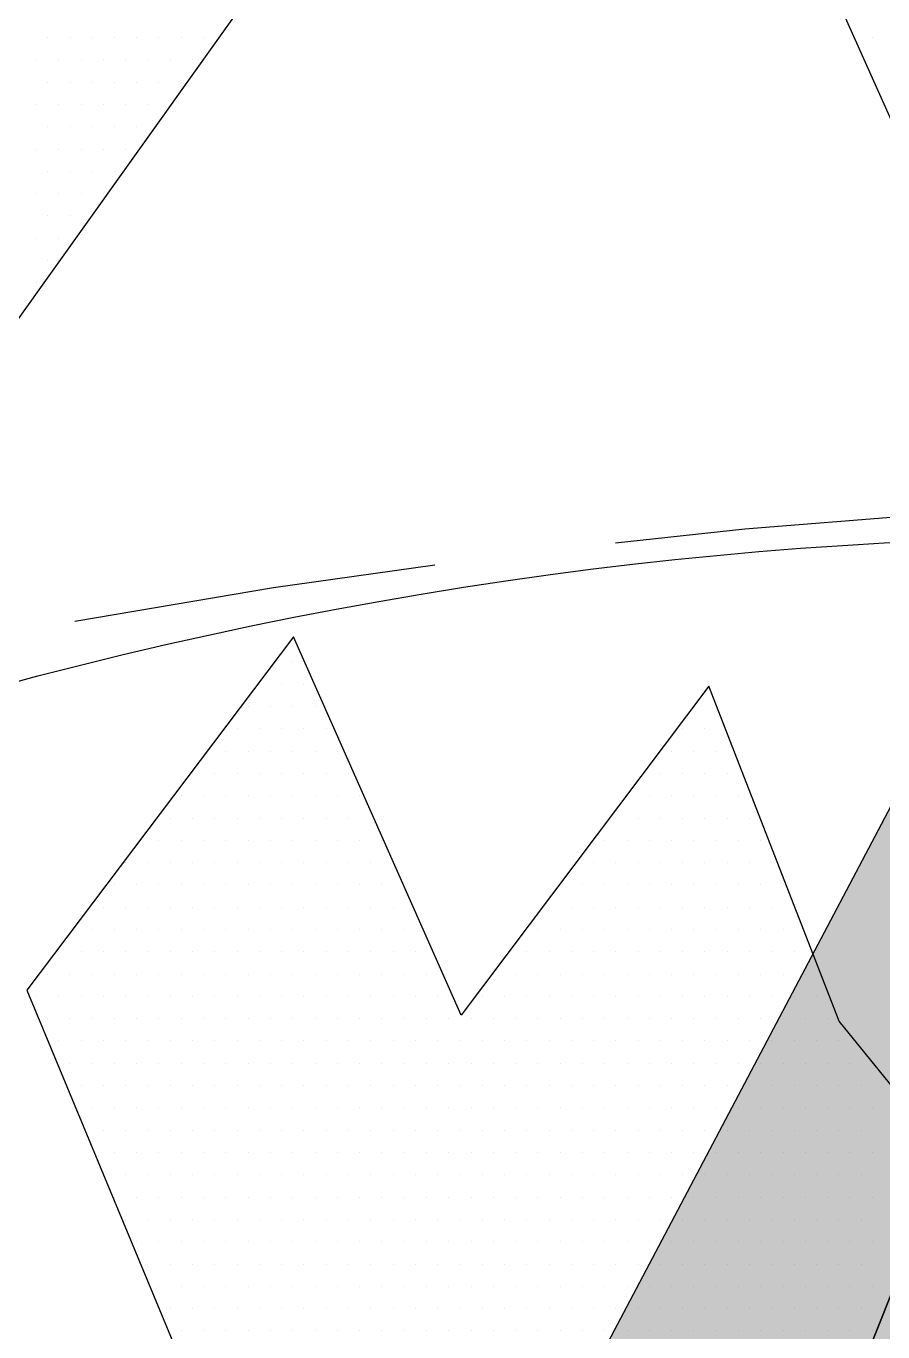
# Paper-space layout 'TOP_A1_00200_01-01-2017_MODELE' of a CAD drawing. Header units: millimetres. Extents: x -52 to 293, y -3 to 294.
# Drawn here: x -17.26 to -13.73, y 65.84 to 71.21 of the extents above; entities that cross this region are included whole.
import ezdxf

# ---------------------------------------------------------------- set-up
doc = ezdxf.new("R2010")
doc.units = ezdxf.units.MM
doc.header["$LTSCALE"] = 2
doc.linetypes.add('CACHEX2', pattern=[0.75, 0.5, -0.25])
for name, color, linetype in [('CALQUE_7', 4, 'Continuous'), ('CARTOUCHE', 7, 'Continuous'), ('rosace', 7, 'Continuous')]:
    doc.layers.add(name, color=color, linetype=linetype)

# ---------------------------------------------------------------- blocks, each defined once
blk = doc.blocks.new('A$C715108E3')
at = {"layer": 'CALQUE_7', "color": 131}
for p, q in [((-8.4147, 1.1627), (-8.4147, 1.1627)), ((-8.3226, 1.1627), (-8.3226, 1.1627)), ((-8.2316, 1.1627), (-8.2316, 1.1627)), ((-8.1394, 1.1627), (-8.1394, 1.1627)), ((-8.0475, 1.1627), (-8.0475, 1.1627)), ((-7.9564, 1.1627), (-7.9564, 1.1627)), ((-7.8644, 1.1627), (-7.8644, 1.1627)), ((-7.7724, 1.1627), (-7.7724, 1.1627)), ((-5.0946, 1.1625), (-5.0946, 1.1625)), ((-5.0208, 1.1625), (-5.0208, 1.1625)), ((-8.461, 1.0713), (-8.461, 1.0713)), ((-8.3689, 1.0713), (-8.3689, 1.0713)), ((-8.2769, 1.0713), (-8.2769, 1.0713)), ((-8.1851, 1.0713), (-8.1851, 1.0713)), ((-8.0936, 1.0713), (-8.0936, 1.0713)), ((-8.0018, 1.0713), (-8.0018, 1.0713)), ((-7.91, 1.0713), (-7.91, 1.0713)), ((-7.8189, 1.0713), (-7.8189, 1.0713)), ((-5.054, 1.0714), (-5.054, 1.0714)), ((-8.4147, 0.9798), (-8.4147, 0.9798)), ((-8.3226, 0.9798), (-8.3226, 0.9798)), ((-8.2316, 0.9798), (-8.2316, 0.9798)), ((-8.1394, 0.9798), (-8.1394, 0.9798)), ((-8.0475, 0.9798), (-8.0475, 0.9798)), ((-7.9564, 0.9798), (-7.9564, 0.9798)), ((-7.8644, 0.9798), (-7.8644, 0.9798)), ((-5.0127, 0.9798), (-5.0127, 0.9798)), ((-8.461, 0.8872), (-8.461, 0.8872)), ((-8.3689, 0.8872), (-8.3689, 0.8872)), ((-8.2769, 0.8872), (-8.2769, 0.8872)), ((-8.1851, 0.8872), (-8.1851, 0.8872)), ((-8.0936, 0.8872), (-8.0936, 0.8872)), ((-8.0018, 0.8872), (-8.0018, 0.8872)), ((-7.91, 0.8872), (-7.91, 0.8872)), ((-8.4147, 0.7961), (-8.4147, 0.7961)), ((-8.3226, 0.7961), (-8.3226, 0.7961)), ((-8.2316, 0.7961), (-8.2316, 0.7961)), ((-8.1394, 0.7961), (-8.1394, 0.7961)), ((-8.0475, 0.7961), (-8.0475, 0.7961)), ((-8.461, 0.7047), (-8.461, 0.7047)), ((-8.3689, 0.7047), (-8.3689, 0.7047)), ((-8.2769, 0.7047), (-8.2769, 0.7047)), ((-8.1851, 0.7047), (-8.1851, 0.7047)), ((-8.0936, 0.7047), (-8.0936, 0.7047)), ((-8.4147, 0.6123), (-8.4147, 0.6123)), ((-8.3226, 0.6123), (-8.3226, 0.6123)), ((-8.2316, 0.6123), (-8.2316, 0.6123)), ((-8.1394, 0.6123), (-8.1394, 0.6123)), ((-8.461, 0.521), (-8.461, 0.521)), ((-8.3689, 0.521), (-8.3689, 0.521)), ((-8.2769, 0.521), (-8.2769, 0.521)), ((-8.1851, 0.521), (-8.1851, 0.521)), ((-8.4147, 0.4296), (-8.4147, 0.4296)), ((-8.3226, 0.4296), (-8.3226, 0.4296)), ((-8.461, 0.3372), (-8.461, 0.3372)), ((-8.3689, 0.3372), (-8.3689, 0.3372)), ((-8.4147, 0.2459), (-8.4147, 0.2459)), ((-8.461, 0.1544), (-8.461, 0.1544)), ((-7.412, -1.3138), (-7.412, -1.3138)), ((-7.4812, -1.4052), (-7.4812, -1.4052)), ((-7.4058, -1.4052), (-7.4058, -1.4052)), ((-7.5505, -1.4974), (-7.5505, -1.4974)), ((-7.5434, -1.4974), (-7.5434, -1.4974)), ((-7.4515, -1.4974), (-7.4515, -1.4974)), ((-7.3597, -1.4974), (-7.3597, -1.4974)), ((-7.6197, -1.5889), (-7.6197, -1.5889)), ((-7.5891, -1.5889), (-7.5891, -1.5889)), ((-7.4973, -1.5889), (-7.4973, -1.5889)), ((-7.4058, -1.5889), (-7.4058, -1.5889)), ((-7.314, -1.5889), (-7.314, -1.5889)), ((-5.7555, -1.5889), (-5.7555, -1.5889)), ((-5.7543, -1.5889), (-5.7543, -1.5889)), ((-5.6625, -1.5889), (-5.6625, -1.5889)), ((-7.6888, -1.6803), (-7.6888, -1.6803)), ((-7.635, -1.6803), (-7.635, -1.6803)), ((-7.5434, -1.6803), (-7.5434, -1.6803)), ((-7.4515, -1.6803), (-7.4515, -1.6803)), ((-7.3597, -1.6803), (-7.3597, -1.6803)), ((-7.2683, -1.6803), (-7.2683, -1.6803)), ((-5.8244, -1.6803), (-5.8244, -1.6803)), ((-5.8001, -1.6803), (-5.8001, -1.6803)), ((-5.7088, -1.6803), (-5.7088, -1.6803)), ((-7.7582, -1.7729), (-7.7582, -1.7729)), ((-7.6809, -1.7729), (-7.6809, -1.7729)), ((-7.5891, -1.7729), (-7.5891, -1.7729)), ((-7.4973, -1.7729), (-7.4973, -1.7729)), ((-7.4058, -1.7729), (-7.4058, -1.7729)), ((-7.314, -1.7729), (-7.314, -1.7729)), ((-7.2222, -1.7729), (-7.2222, -1.7729)), ((-5.8941, -1.7729), (-5.8941, -1.7729)), ((-5.8464, -1.7729), (-5.8464, -1.7729)), ((-5.7543, -1.7729), (-5.7543, -1.7729)), ((-5.6625, -1.7729), (-5.6625, -1.7729)), ((-7.8273, -1.864), (-7.8273, -1.864)), ((-7.8185, -1.864), (-7.8185, -1.864)), ((-7.7267, -1.864), (-7.7267, -1.864)), ((-7.635, -1.864), (-7.635, -1.864)), ((-7.5434, -1.864), (-7.5434, -1.864)), ((-7.4515, -1.864), (-7.4515, -1.864)), ((-7.3597, -1.864), (-7.3597, -1.864)), ((-7.2683, -1.864), (-7.2683, -1.864)), ((-7.1764, -1.864), (-7.1764, -1.864)), ((-5.9631, -1.864), (-5.9631, -1.864)), ((-5.8921, -1.864), (-5.8921, -1.864)), ((-5.8001, -1.864), (-5.8001, -1.864)), ((-5.7088, -1.864), (-5.7088, -1.864)), ((-5.6168, -1.864), (-5.6168, -1.864)), ((-7.8965, -1.9557), (-7.8965, -1.9557)), ((-7.8642, -1.9557), (-7.8642, -1.9557)), ((-7.7724, -1.9557), (-7.7724, -1.9557)), ((-7.6809, -1.9557), (-7.6809, -1.9557)), ((-7.5891, -1.9557), (-7.5891, -1.9557)), ((-7.4973, -1.9557), (-7.4973, -1.9557)), ((-7.4058, -1.9557), (-7.4058, -1.9557)), ((-7.314, -1.9557), (-7.314, -1.9557)), ((-7.2222, -1.9557), (-7.2222, -1.9557)), ((-7.1307, -1.9557), (-7.1307, -1.9557)), ((-6.0321, -1.9557), (-6.0321, -1.9557)), ((-6.0296, -1.9557), (-6.0296, -1.9557)), ((-5.9376, -1.9557), (-5.9376, -1.9557)), ((-5.8464, -1.9557), (-5.8464, -1.9557)), ((-5.7543, -1.9557), (-5.7543, -1.9557)), ((-5.6625, -1.9557), (-5.6625, -1.9557)), ((-5.571, -1.9557), (-5.571, -1.9557)), ((-7.966, -2.0481), (-7.966, -2.0481)), ((-7.91, -2.0481), (-7.91, -2.0481)), ((-7.8185, -2.0481), (-7.8185, -2.0481)), ((-7.7267, -2.0481), (-7.7267, -2.0481)), ((-7.635, -2.0481), (-7.635, -2.0481)), ((-7.5434, -2.0481), (-7.5434, -2.0481)), ((-7.4515, -2.0481), (-7.4515, -2.0481)), ((-7.3597, -2.0481), (-7.3597, -2.0481)), ((-7.2683, -2.0481), (-7.2683, -2.0481)), ((-7.1764, -2.0481), (-7.1764, -2.0481)), ((-7.0846, -2.0481), (-7.0846, -2.0481)), ((-6.102, -2.0481), (-6.102, -2.0481)), ((-6.0757, -2.0481), (-6.0757, -2.0481)), ((-5.9841, -2.0481), (-5.9841, -2.0481)), ((-5.8921, -2.0481), (-5.8921, -2.0481)), ((-5.8001, -2.0481), (-5.8001, -2.0481)), ((-5.7088, -2.0481), (-5.7088, -2.0481)), ((-5.6168, -2.0481), (-5.6168, -2.0481)), ((-5.5249, -2.0481), (-5.5249, -2.0481)), ((-8.035, -2.1393), (-8.035, -2.1393)), ((-7.9563, -2.1393), (-7.9563, -2.1393)), ((-7.8642, -2.1393), (-7.8642, -2.1393)), ((-7.7724, -2.1393), (-7.7724, -2.1393)), ((-7.6809, -2.1393), (-7.6809, -2.1393)), ((-7.5891, -2.1393), (-7.5891, -2.1393)), ((-7.4973, -2.1393), (-7.4973, -2.1393)), ((-7.4058, -2.1393), (-7.4058, -2.1393)), ((-7.314, -2.1393), (-7.314, -2.1393)), ((-7.2222, -2.1393), (-7.2222, -2.1393)), ((-7.1307, -2.1393), (-7.1307, -2.1393)), ((-7.0389, -2.1393), (-7.0389, -2.1393)), ((-6.1708, -2.1393), (-6.1708, -2.1393)), ((-6.1213, -2.1393), (-6.1213, -2.1393)), ((-6.0296, -2.1393), (-6.0296, -2.1393)), ((-5.9376, -2.1393), (-5.9376, -2.1393)), ((-5.8464, -2.1393), (-5.8464, -2.1393)), ((-5.7543, -2.1393), (-5.7543, -2.1393)), ((-5.6625, -2.1393), (-5.6625, -2.1393)), ((-5.571, -2.1393), (-5.571, -2.1393)), ((-5.4792, -2.1393), (-5.4792, -2.1393)), ((-8.1041, -2.2308), (-8.1041, -2.2308)), ((-8.0938, -2.2308), (-8.0938, -2.2308)), ((-8.0018, -2.2308), (-8.0018, -2.2308)), ((-7.91, -2.2308), (-7.91, -2.2308)), ((-7.8185, -2.2308), (-7.8185, -2.2308)), ((-7.7267, -2.2308), (-7.7267, -2.2308)), ((-7.635, -2.2308), (-7.635, -2.2308)), ((-7.5434, -2.2308), (-7.5434, -2.2308)), ((-7.4515, -2.2308), (-7.4515, -2.2308)), ((-7.3597, -2.2308), (-7.3597, -2.2308)), ((-7.2683, -2.2308), (-7.2683, -2.2308)), ((-7.1764, -2.2308), (-7.1764, -2.2308)), ((-7.0846, -2.2308), (-7.0846, -2.2308)), ((-6.9928, -2.2308), (-6.9928, -2.2308)), ((-6.2401, -2.2308), (-6.2401, -2.2308)), ((-6.1672, -2.2308), (-6.1672, -2.2308)), ((-6.0757, -2.2308), (-6.0757, -2.2308)), ((-5.9841, -2.2308), (-5.9841, -2.2308)), ((-5.8921, -2.2308), (-5.8921, -2.2308)), ((-5.8001, -2.2308), (-5.8001, -2.2308)), ((-5.7088, -2.2308), (-5.7088, -2.2308)), ((-5.6168, -2.2308), (-5.6168, -2.2308)), ((-5.5249, -2.2308), (-5.5249, -2.2308)), ((-5.4335, -2.2308), (-5.4335, -2.2308)), ((-8.1737, -2.3232), (-8.1737, -2.3232)), ((-8.1395, -2.3232), (-8.1395, -2.3232)), ((-8.0475, -2.3232), (-8.0475, -2.3232)), ((-7.9563, -2.3232), (-7.9563, -2.3232)), ((-7.8642, -2.3232), (-7.8642, -2.3232)), ((-7.7724, -2.3232), (-7.7724, -2.3232)), ((-7.6809, -2.3232), (-7.6809, -2.3232)), ((-7.5891, -2.3232), (-7.5891, -2.3232)), ((-7.4973, -2.3232), (-7.4973, -2.3232)), ((-7.4058, -2.3232), (-7.4058, -2.3232)), ((-7.314, -2.3232), (-7.314, -2.3232)), ((-7.2222, -2.3232), (-7.2222, -2.3232)), ((-7.1307, -2.3232), (-7.1307, -2.3232)), ((-7.0389, -2.3232), (-7.0389, -2.3232)), ((-6.3096, -2.3232), (-6.3096, -2.3232)), ((-6.305, -2.3232), (-6.305, -2.3232)), ((-6.2133, -2.3232), (-6.2133, -2.3232)), ((-6.1213, -2.3232), (-6.1213, -2.3232)), ((-6.0296, -2.3232), (-6.0296, -2.3232)), ((-5.9376, -2.3232), (-5.9376, -2.3232)), ((-5.8464, -2.3232), (-5.8464, -2.3232)), ((-5.7543, -2.3232), (-5.7543, -2.3232)), ((-5.6625, -2.3232), (-5.6625, -2.3232)), ((-5.571, -2.3232), (-5.571, -2.3232)), ((-5.4792, -2.3232), (-5.4792, -2.3232)), ((-5.3874, -2.3232), (-5.3874, -2.3232)), ((-8.2428, -2.4144), (-8.2428, -2.4144)), ((-8.1851, -2.4144), (-8.1851, -2.4144)), ((-8.0938, -2.4144), (-8.0938, -2.4144)), ((-8.0018, -2.4144), (-8.0018, -2.4144)), ((-7.91, -2.4144), (-7.91, -2.4144)), ((-7.8185, -2.4144), (-7.8185, -2.4144)), ((-7.7267, -2.4144), (-7.7267, -2.4144)), ((-7.635, -2.4144), (-7.635, -2.4144)), ((-7.5434, -2.4144), (-7.5434, -2.4144)), ((-7.4515, -2.4144), (-7.4515, -2.4144)), ((-7.3597, -2.4144), (-7.3597, -2.4144)), ((-7.2683, -2.4144), (-7.2683, -2.4144)), ((-7.1764, -2.4144), (-7.1764, -2.4144)), ((-7.0846, -2.4144), (-7.0846, -2.4144)), ((-6.9928, -2.4144), (-6.9928, -2.4144)), ((-6.3788, -2.4144), (-6.3788, -2.4144)), ((-6.3509, -2.4144), (-6.3509, -2.4144)), ((-6.2589, -2.4144), (-6.2589, -2.4144)), ((-6.1672, -2.4144), (-6.1672, -2.4144)), ((-6.0757, -2.4144), (-6.0757, -2.4144)), ((-5.9841, -2.4144), (-5.9841, -2.4144)), ((-5.8921, -2.4144), (-5.8921, -2.4144)), ((-5.8001, -2.4144), (-5.8001, -2.4144)), ((-5.7088, -2.4144), (-5.7088, -2.4144)), ((-5.6168, -2.4144), (-5.6168, -2.4144)), ((-5.5249, -2.4144), (-5.5249, -2.4144)), ((-5.4335, -2.4144), (-5.4335, -2.4144)), ((-5.3417, -2.4144), (-5.3417, -2.4144)), ((-8.3118, -2.507), (-8.3118, -2.507)), ((-8.2316, -2.507), (-8.2316, -2.507)), ((-8.1395, -2.507), (-8.1395, -2.507)), ((-8.0475, -2.507), (-8.0475, -2.507)), ((-7.9563, -2.507), (-7.9563, -2.507)), ((-7.8642, -2.507), (-7.8642, -2.507)), ((-7.7724, -2.507), (-7.7724, -2.507)), ((-7.6809, -2.507), (-7.6809, -2.507)), ((-7.5891, -2.507), (-7.5891, -2.507)), ((-7.4973, -2.507), (-7.4973, -2.507)), ((-7.4058, -2.507), (-7.4058, -2.507)), ((-7.314, -2.507), (-7.314, -2.507)), ((-7.2222, -2.507), (-7.2222, -2.507)), ((-7.1307, -2.507), (-7.1307, -2.507)), ((-7.0389, -2.507), (-7.0389, -2.507)), ((-6.947, -2.507), (-6.947, -2.507)), ((-6.4485, -2.507), (-6.4485, -2.507)), ((-6.3966, -2.507), (-6.3966, -2.507)), ((-6.305, -2.507), (-6.305, -2.507)), ((-6.2133, -2.507), (-6.2133, -2.507)), ((-6.1213, -2.507), (-6.1213, -2.507)), ((-6.0296, -2.507), (-6.0296, -2.507)), ((-5.9376, -2.507), (-5.9376, -2.507)), ((-5.8464, -2.507), (-5.8464, -2.507)), ((-5.7543, -2.507), (-5.7543, -2.507)), ((-5.6625, -2.507), (-5.6625, -2.507)), ((-5.571, -2.507), (-5.571, -2.507)), ((-5.4792, -2.507), (-5.4792, -2.507)), ((-5.3874, -2.507), (-5.3874, -2.507)), ((-8.3815, -2.5983), (-8.3815, -2.5983)), ((-8.3691, -2.5983), (-8.3691, -2.5983)), ((-8.2771, -2.5983), (-8.2771, -2.5983)), ((-8.1851, -2.5983), (-8.1851, -2.5983)), ((-8.0938, -2.5983), (-8.0938, -2.5983)), ((-8.0018, -2.5983), (-8.0018, -2.5983)), ((-7.91, -2.5983), (-7.91, -2.5983)), ((-7.8185, -2.5983), (-7.8185, -2.5983)), ((-7.7267, -2.5983), (-7.7267, -2.5983)), ((-7.635, -2.5983), (-7.635, -2.5983)), ((-7.5434, -2.5983), (-7.5434, -2.5983)), ((-7.4515, -2.5983), (-7.4515, -2.5983)), ((-7.3597, -2.5983), (-7.3597, -2.5983)), ((-7.2683, -2.5983), (-7.2683, -2.5983)), ((-7.1764, -2.5983), (-7.1764, -2.5983)), ((-7.0846, -2.5983), (-7.0846, -2.5983)), ((-6.9928, -2.5983), (-6.9928, -2.5983)), ((-6.9013, -2.5983), (-6.9013, -2.5983)), ((-6.5173, -2.5983), (-6.5173, -2.5983)), ((-6.4421, -2.5983), (-6.4421, -2.5983)), ((-6.3509, -2.5983), (-6.3509, -2.5983)), ((-6.2589, -2.5983), (-6.2589, -2.5983)), ((-6.1672, -2.5983), (-6.1672, -2.5983)), ((-6.0757, -2.5983), (-6.0757, -2.5983)), ((-5.9841, -2.5983), (-5.9841, -2.5983)), ((-5.8921, -2.5983), (-5.8921, -2.5983)), ((-5.8001, -2.5983), (-5.8001, -2.5983)), ((-5.7088, -2.5983), (-5.7088, -2.5983)), ((-5.6168, -2.5983), (-5.6168, -2.5983)), ((-5.5249, -2.5983), (-5.5249, -2.5983)), ((-5.4335, -2.5983), (-5.4335, -2.5983)), ((-5.3417, -2.5983), (-5.3417, -2.5983)), ((-8.4506, -2.6898), (-8.4506, -2.6898)), ((-8.4149, -2.6898), (-8.4149, -2.6898)), ((-8.3228, -2.6898), (-8.3228, -2.6898)), ((-8.2316, -2.6898), (-8.2316, -2.6898)), ((-8.1395, -2.6898), (-8.1395, -2.6898)), ((-8.0475, -2.6898), (-8.0475, -2.6898)), ((-7.9563, -2.6898), (-7.9563, -2.6898)), ((-7.8642, -2.6898), (-7.8642, -2.6898)), ((-7.7724, -2.6898), (-7.7724, -2.6898)), ((-7.6809, -2.6898), (-7.6809, -2.6898)), ((-7.5891, -2.6898), (-7.5891, -2.6898)), ((-7.4973, -2.6898), (-7.4973, -2.6898)), ((-7.4058, -2.6898), (-7.4058, -2.6898)), ((-7.314, -2.6898), (-7.314, -2.6898)), ((-7.2222, -2.6898), (-7.2222, -2.6898)), ((-7.1307, -2.6898), (-7.1307, -2.6898)), ((-7.0389, -2.6898), (-7.0389, -2.6898)), ((-6.947, -2.6898), (-6.947, -2.6898)), ((-6.855, -2.6898), (-6.855, -2.6898)), ((-6.5864, -2.6898), (-6.5864, -2.6898)), ((-6.5799, -2.6898), (-6.5799, -2.6898)), ((-6.4886, -2.6898), (-6.4886, -2.6898)), ((-6.3966, -2.6898), (-6.3966, -2.6898)), ((-6.305, -2.6898), (-6.305, -2.6898)), ((-6.2133, -2.6898), (-6.2133, -2.6898)), ((-6.1213, -2.6898), (-6.1213, -2.6898)), ((-6.0296, -2.6898), (-6.0296, -2.6898)), ((-5.9376, -2.6898), (-5.9376, -2.6898)), ((-5.8464, -2.6898), (-5.8464, -2.6898)), ((-5.7543, -2.6898), (-5.7543, -2.6898)), ((-5.6625, -2.6898), (-5.6625, -2.6898)), ((-5.571, -2.6898), (-5.571, -2.6898)), ((-5.4792, -2.6898), (-5.4792, -2.6898)), ((-5.3874, -2.6898), (-5.3874, -2.6898)), ((-5.2959, -2.6898), (-5.2959, -2.6898)), ((-8.4898, -2.782), (-8.4898, -2.782)), ((-8.461, -2.782), (-8.461, -2.782)), ((-8.3691, -2.782), (-8.3691, -2.782)), ((-8.2771, -2.782), (-8.2771, -2.782)), ((-8.1851, -2.782), (-8.1851, -2.782)), ((-8.0938, -2.782), (-8.0938, -2.782)), ((-8.0018, -2.782), (-8.0018, -2.782)), ((-7.91, -2.782), (-7.91, -2.782)), ((-7.8185, -2.782), (-7.8185, -2.782)), ((-7.7267, -2.782), (-7.7267, -2.782)), ((-7.635, -2.782), (-7.635, -2.782)), ((-7.5434, -2.782), (-7.5434, -2.782)), ((-7.4515, -2.782), (-7.4515, -2.782)), ((-7.3597, -2.782), (-7.3597, -2.782)), ((-7.2683, -2.782), (-7.2683, -2.782)), ((-7.1764, -2.782), (-7.1764, -2.782)), ((-7.0846, -2.782), (-7.0846, -2.782)), ((-6.9928, -2.782), (-6.9928, -2.782)), ((-6.9013, -2.782), (-6.9013, -2.782)), ((-6.8095, -2.782), (-6.8095, -2.782)), ((-6.6562, -2.782), (-6.6562, -2.782)), ((-6.6262, -2.782), (-6.6262, -2.782)), ((-6.5342, -2.782), (-6.5342, -2.782)), ((-6.4421, -2.782), (-6.4421, -2.782)), ((-6.3509, -2.782), (-6.3509, -2.782)), ((-6.2589, -2.782), (-6.2589, -2.782)), ((-6.1672, -2.782), (-6.1672, -2.782)), ((-6.0757, -2.782), (-6.0757, -2.782)), ((-5.9841, -2.782), (-5.9841, -2.782)), ((-5.8921, -2.782), (-5.8921, -2.782)), ((-5.8001, -2.782), (-5.8001, -2.782)), ((-5.7088, -2.782), (-5.7088, -2.782)), ((-5.6168, -2.782), (-5.6168, -2.782)), ((-5.5249, -2.782), (-5.5249, -2.782)), ((-5.4335, -2.782), (-5.4335, -2.782)), ((-5.3417, -2.782), (-5.3417, -2.782)), ((-5.2498, -2.782), (-5.2498, -2.782)), ((-8.4518, -2.8734), (-8.4518, -2.8734)), ((-8.4149, -2.8734), (-8.4149, -2.8734)), ((-8.3228, -2.8734), (-8.3228, -2.8734)), ((-8.2316, -2.8734), (-8.2316, -2.8734)), ((-8.1395, -2.8734), (-8.1395, -2.8734)), ((-8.0475, -2.8734), (-8.0475, -2.8734)), ((-7.9563, -2.8734), (-7.9563, -2.8734)), ((-7.8642, -2.8734), (-7.8642, -2.8734)), ((-7.7724, -2.8734), (-7.7724, -2.8734)), ((-7.6809, -2.8734), (-7.6809, -2.8734)), ((-7.5891, -2.8734), (-7.5891, -2.8734)), ((-7.4973, -2.8734), (-7.4973, -2.8734)), ((-7.4058, -2.8734), (-7.4058, -2.8734)), ((-7.314, -2.8734), (-7.314, -2.8734)), ((-7.2222, -2.8734), (-7.2222, -2.8734)), ((-7.1307, -2.8734), (-7.1307, -2.8734)), ((-7.0389, -2.8734), (-7.0389, -2.8734)), ((-6.947, -2.8734), (-6.947, -2.8734)), ((-6.855, -2.8734), (-6.855, -2.8734)), ((-6.7637, -2.8734), (-6.7637, -2.8734)), ((-6.6719, -2.8734), (-6.6719, -2.8734)), ((-6.5799, -2.8734), (-6.5799, -2.8734)), ((-6.4886, -2.8734), (-6.4886, -2.8734)), ((-6.3966, -2.8734), (-6.3966, -2.8734)), ((-6.305, -2.8734), (-6.305, -2.8734)), ((-6.2133, -2.8734), (-6.2133, -2.8734)), ((-6.1213, -2.8734), (-6.1213, -2.8734)), ((-6.0296, -2.8734), (-6.0296, -2.8734)), ((-5.9376, -2.8734), (-5.9376, -2.8734)), ((-5.8464, -2.8734), (-5.8464, -2.8734)), ((-5.7543, -2.8734), (-5.7543, -2.8734)), ((-5.6625, -2.8734), (-5.6625, -2.8734)), ((-5.571, -2.8734), (-5.571, -2.8734)), ((-5.4792, -2.8734), (-5.4792, -2.8734)), ((-5.3874, -2.8734), (-5.3874, -2.8734)), ((-5.2959, -2.8734), (-5.2959, -2.8734)), ((-5.2041, -2.8734), (-5.2041, -2.8734)), ((-8.4135, -2.9649), (-8.4135, -2.9649)), ((-8.3691, -2.9649), (-8.3691, -2.9649)), ((-8.2771, -2.9649), (-8.2771, -2.9649)), ((-8.1851, -2.9649), (-8.1851, -2.9649)), ((-8.0938, -2.9649), (-8.0938, -2.9649)), ((-8.0018, -2.9649), (-8.0018, -2.9649)), ((-7.91, -2.9649), (-7.91, -2.9649)), ((-7.8185, -2.9649), (-7.8185, -2.9649)), ((-7.7267, -2.9649), (-7.7267, -2.9649)), ((-7.635, -2.9649), (-7.635, -2.9649)), ((-7.5434, -2.9649), (-7.5434, -2.9649)), ((-7.4515, -2.9649), (-7.4515, -2.9649)), ((-7.3597, -2.9649), (-7.3597, -2.9649)), ((-7.2683, -2.9649), (-7.2683, -2.9649)), ((-7.1764, -2.9649), (-7.1764, -2.9649)), ((-7.0846, -2.9649), (-7.0846, -2.9649)), ((-6.9928, -2.9649), (-6.9928, -2.9649)), ((-6.9013, -2.9649), (-6.9013, -2.9649)), ((-6.8095, -2.9649), (-6.8095, -2.9649)), ((-6.7175, -2.9649), (-6.7175, -2.9649)), ((-6.6262, -2.9649), (-6.6262, -2.9649)), ((-6.5342, -2.9649), (-6.5342, -2.9649)), ((-6.4421, -2.9649), (-6.4421, -2.9649)), ((-6.3509, -2.9649), (-6.3509, -2.9649)), ((-6.2589, -2.9649), (-6.2589, -2.9649)), ((-6.1672, -2.9649), (-6.1672, -2.9649)), ((-6.0757, -2.9649), (-6.0757, -2.9649)), ((-5.9841, -2.9649), (-5.9841, -2.9649)), ((-5.8921, -2.9649), (-5.8921, -2.9649)), ((-5.8001, -2.9649), (-5.8001, -2.9649)), ((-5.7088, -2.9649), (-5.7088, -2.9649)), ((-5.6168, -2.9649), (-5.6168, -2.9649)), ((-5.5249, -2.9649), (-5.5249, -2.9649)), ((-5.4335, -2.9649), (-5.4335, -2.9649)), ((-5.3417, -2.9649), (-5.3417, -2.9649)), ((-5.2498, -2.9649), (-5.2498, -2.9649)), ((-5.1584, -2.9649), (-5.1584, -2.9649)), ((-8.3755, -3.0571), (-8.3755, -3.0571)), ((-8.3228, -3.0571), (-8.3228, -3.0571)), ((-8.2316, -3.0571), (-8.2316, -3.0571)), ((-8.1395, -3.0571), (-8.1395, -3.0571)), ((-8.0475, -3.0571), (-8.0475, -3.0571)), ((-7.9563, -3.0571), (-7.9563, -3.0571)), ((-7.8642, -3.0571), (-7.8642, -3.0571)), ((-7.7724, -3.0571), (-7.7724, -3.0571)), ((-7.6809, -3.0571), (-7.6809, -3.0571)), ((-7.5891, -3.0571), (-7.5891, -3.0571)), ((-7.4973, -3.0571), (-7.4973, -3.0571)), ((-7.4058, -3.0571), (-7.4058, -3.0571)), ((-7.314, -3.0571), (-7.314, -3.0571)), ((-7.2222, -3.0571), (-7.2222, -3.0571)), ((-7.1307, -3.0571), (-7.1307, -3.0571)), ((-7.0389, -3.0571), (-7.0389, -3.0571)), ((-6.947, -3.0571), (-6.947, -3.0571)), ((-6.855, -3.0571), (-6.855, -3.0571)), ((-6.7637, -3.0571), (-6.7637, -3.0571)), ((-6.6719, -3.0571), (-6.6719, -3.0571)), ((-6.5799, -3.0571), (-6.5799, -3.0571)), ((-6.4886, -3.0571), (-6.4886, -3.0571)), ((-6.3966, -3.0571), (-6.3966, -3.0571)), ((-6.305, -3.0571), (-6.305, -3.0571)), ((-6.2133, -3.0571), (-6.2133, -3.0571)), ((-6.1213, -3.0571), (-6.1213, -3.0571)), ((-6.0296, -3.0571), (-6.0296, -3.0571)), ((-5.9376, -3.0571), (-5.9376, -3.0571)), ((-5.8464, -3.0571), (-5.8464, -3.0571)), ((-5.7543, -3.0571), (-5.7543, -3.0571)), ((-5.6625, -3.0571), (-5.6625, -3.0571)), ((-5.571, -3.0571), (-5.571, -3.0571)), ((-5.4792, -3.0571), (-5.4792, -3.0571)), ((-5.3874, -3.0571), (-5.3874, -3.0571)), ((-5.2959, -3.0571), (-5.2959, -3.0571)), ((-5.2041, -3.0571), (-5.2041, -3.0571)), ((-5.1121, -3.0571), (-5.1121, -3.0571)), ((-5.0208, -3.0571), (-5.0208, -3.0571)), ((-8.3369, -3.1485), (-8.3369, -3.1485)), ((-8.2771, -3.1485), (-8.2771, -3.1485)), ((-8.1851, -3.1485), (-8.1851, -3.1485)), ((-8.0938, -3.1485), (-8.0938, -3.1485)), ((-8.0018, -3.1485), (-8.0018, -3.1485)), ((-7.91, -3.1485), (-7.91, -3.1485)), ((-7.8185, -3.1485), (-7.8185, -3.1485)), ((-7.7267, -3.1485), (-7.7267, -3.1485)), ((-7.635, -3.1485), (-7.635, -3.1485)), ((-7.5434, -3.1485), (-7.5434, -3.1485)), ((-7.4515, -3.1485), (-7.4515, -3.1485)), ((-7.3597, -3.1485), (-7.3597, -3.1485)), ((-7.2683, -3.1485), (-7.2683, -3.1485)), ((-7.1764, -3.1485), (-7.1764, -3.1485)), ((-7.0846, -3.1485), (-7.0846, -3.1485)), ((-6.9928, -3.1485), (-6.9928, -3.1485)), ((-6.9013, -3.1485), (-6.9013, -3.1485)), ((-6.8095, -3.1485), (-6.8095, -3.1485)), ((-6.7175, -3.1485), (-6.7175, -3.1485)), ((-6.6262, -3.1485), (-6.6262, -3.1485)), ((-6.5342, -3.1485), (-6.5342, -3.1485)), ((-6.4421, -3.1485), (-6.4421, -3.1485)), ((-6.3509, -3.1485), (-6.3509, -3.1485)), ((-6.2589, -3.1485), (-6.2589, -3.1485)), ((-6.1672, -3.1485), (-6.1672, -3.1485)), ((-6.0757, -3.1485), (-6.0757, -3.1485)), ((-5.9841, -3.1485), (-5.9841, -3.1485)), ((-5.8921, -3.1485), (-5.8921, -3.1485)), ((-5.8001, -3.1485), (-5.8001, -3.1485)), ((-5.7088, -3.1485), (-5.7088, -3.1485)), ((-5.6168, -3.1485), (-5.6168, -3.1485)), ((-5.5249, -3.1485), (-5.5249, -3.1485)), ((-5.4335, -3.1485), (-5.4335, -3.1485)), ((-5.3417, -3.1485), (-5.3417, -3.1485)), ((-5.2498, -3.1485), (-5.2498, -3.1485)), ((-5.1584, -3.1485), (-5.1584, -3.1485)), ((-5.0665, -3.1485), (-5.0665, -3.1485)), ((-8.2988, -3.24), (-8.2988, -3.24)), ((-8.2316, -3.24), (-8.2316, -3.24)), ((-8.1395, -3.24), (-8.1395, -3.24)), ((-8.0475, -3.24), (-8.0475, -3.24)), ((-7.9563, -3.24), (-7.9563, -3.24)), ((-7.8642, -3.24), (-7.8642, -3.24)), ((-7.7724, -3.24), (-7.7724, -3.24)), ((-7.6809, -3.24), (-7.6809, -3.24)), ((-7.5891, -3.24), (-7.5891, -3.24)), ((-7.4973, -3.24), (-7.4973, -3.24)), ((-7.4058, -3.24), (-7.4058, -3.24)), ((-7.314, -3.24), (-7.314, -3.24)), ((-7.2222, -3.24), (-7.2222, -3.24)), ((-7.1307, -3.24), (-7.1307, -3.24)), ((-7.0389, -3.24), (-7.0389, -3.24)), ((-6.947, -3.24), (-6.947, -3.24)), ((-6.855, -3.24), (-6.855, -3.24)), ((-6.7637, -3.24), (-6.7637, -3.24)), ((-6.6719, -3.24), (-6.6719, -3.24)), ((-6.5799, -3.24), (-6.5799, -3.24)), ((-6.4886, -3.24), (-6.4886, -3.24)), ((-6.3966, -3.24), (-6.3966, -3.24)), ((-6.305, -3.24), (-6.305, -3.24)), ((-6.2133, -3.24), (-6.2133, -3.24)), ((-6.1213, -3.24), (-6.1213, -3.24)), ((-6.0296, -3.24), (-6.0296, -3.24)), ((-5.9376, -3.24), (-5.9376, -3.24)), ((-5.8464, -3.24), (-5.8464, -3.24)), ((-5.7543, -3.24), (-5.7543, -3.24)), ((-5.6625, -3.24), (-5.6625, -3.24)), ((-5.571, -3.24), (-5.571, -3.24)), ((-5.4792, -3.24), (-5.4792, -3.24)), ((-5.3874, -3.24), (-5.3874, -3.24)), ((-5.2959, -3.24), (-5.2959, -3.24)), ((-5.2041, -3.24), (-5.2041, -3.24)), ((-5.1121, -3.24), (-5.1121, -3.24)), ((-5.0208, -3.24), (-5.0208, -3.24)), ((-8.2608, -3.3324), (-8.2608, -3.3324)), ((-8.1851, -3.3324), (-8.1851, -3.3324)), ((-8.0938, -3.3324), (-8.0938, -3.3324)), ((-8.0018, -3.3324), (-8.0018, -3.3324)), ((-7.91, -3.3324), (-7.91, -3.3324)), ((-7.8185, -3.3324), (-7.8185, -3.3324)), ((-7.7267, -3.3324), (-7.7267, -3.3324)), ((-7.635, -3.3324), (-7.635, -3.3324)), ((-7.5434, -3.3324), (-7.5434, -3.3324)), ((-7.4515, -3.3324), (-7.4515, -3.3324)), ((-7.3597, -3.3324), (-7.3597, -3.3324)), ((-7.2683, -3.3324), (-7.2683, -3.3324)), ((-7.1764, -3.3324), (-7.1764, -3.3324)), ((-7.0846, -3.3324), (-7.0846, -3.3324)), ((-6.9928, -3.3324), (-6.9928, -3.3324)), ((-6.9013, -3.3324), (-6.9013, -3.3324)), ((-6.8095, -3.3324), (-6.8095, -3.3324)), ((-6.7175, -3.3324), (-6.7175, -3.3324)), ((-6.6262, -3.3324), (-6.6262, -3.3324)), ((-6.5342, -3.3324), (-6.5342, -3.3324)), ((-6.4421, -3.3324), (-6.4421, -3.3324)), ((-6.3509, -3.3324), (-6.3509, -3.3324)), ((-6.2589, -3.3324), (-6.2589, -3.3324)), ((-6.1672, -3.3324), (-6.1672, -3.3324)), ((-6.0757, -3.3324), (-6.0757, -3.3324)), ((-5.9841, -3.3324), (-5.9841, -3.3324)), ((-5.8921, -3.3324), (-5.8921, -3.3324)), ((-5.8001, -3.3324), (-5.8001, -3.3324)), ((-5.7088, -3.3324), (-5.7088, -3.3324)), ((-5.6168, -3.3324), (-5.6168, -3.3324)), ((-5.5249, -3.3324), (-5.5249, -3.3324)), ((-5.4335, -3.3324), (-5.4335, -3.3324)), ((-5.3417, -3.3324), (-5.3417, -3.3324)), ((-5.2498, -3.3324), (-5.2498, -3.3324)), ((-5.1584, -3.3324), (-5.1584, -3.3324)), ((-5.0665, -3.3324), (-5.0665, -3.3324)), ((-8.2229, -3.4237), (-8.2229, -3.4237)), ((-8.1395, -3.4237), (-8.1395, -3.4237)), ((-8.0475, -3.4237), (-8.0475, -3.4237)), ((-7.9563, -3.4237), (-7.9563, -3.4237)), ((-7.8642, -3.4237), (-7.8642, -3.4237)), ((-7.7724, -3.4237), (-7.7724, -3.4237)), ((-7.6809, -3.4237), (-7.6809, -3.4237)), ((-7.5891, -3.4237), (-7.5891, -3.4237)), ((-7.4973, -3.4237), (-7.4973, -3.4237)), ((-7.4058, -3.4237), (-7.4058, -3.4237)), ((-7.314, -3.4237), (-7.314, -3.4237)), ((-7.2222, -3.4237), (-7.2222, -3.4237)), ((-7.1307, -3.4237), (-7.1307, -3.4237)), ((-7.0389, -3.4237), (-7.0389, -3.4237)), ((-6.947, -3.4237), (-6.947, -3.4237)), ((-6.855, -3.4237), (-6.855, -3.4237)), ((-6.7637, -3.4237), (-6.7637, -3.4237)), ((-6.6719, -3.4237), (-6.6719, -3.4237)), ((-6.5799, -3.4237), (-6.5799, -3.4237)), ((-6.4886, -3.4237), (-6.4886, -3.4237)), ((-6.3966, -3.4237), (-6.3966, -3.4237)), ((-6.305, -3.4237), (-6.305, -3.4237)), ((-6.2133, -3.4237), (-6.2133, -3.4237)), ((-6.1213, -3.4237), (-6.1213, -3.4237)), ((-6.0296, -3.4237), (-6.0296, -3.4237)), ((-5.9376, -3.4237), (-5.9376, -3.4237)), ((-5.8464, -3.4237), (-5.8464, -3.4237)), ((-5.7543, -3.4237), (-5.7543, -3.4237)), ((-5.6625, -3.4237), (-5.6625, -3.4237)), ((-5.571, -3.4237), (-5.571, -3.4237)), ((-5.4792, -3.4237), (-5.4792, -3.4237)), ((-5.3874, -3.4237), (-5.3874, -3.4237)), ((-5.2959, -3.4237), (-5.2959, -3.4237)), ((-5.2041, -3.4237), (-5.2041, -3.4237)), ((-5.1121, -3.4237), (-5.1121, -3.4237)), ((-5.0208, -3.4237), (-5.0208, -3.4237)), ((-8.1847, -3.5153), (-8.1847, -3.5153)), ((-8.0938, -3.5153), (-8.0938, -3.5153)), ((-8.0018, -3.5153), (-8.0018, -3.5153)), ((-7.91, -3.5153), (-7.91, -3.5153)), ((-7.8185, -3.5153), (-7.8185, -3.5153)), ((-7.7267, -3.5153), (-7.7267, -3.5153)), ((-7.635, -3.5153), (-7.635, -3.5153)), ((-7.5434, -3.5153), (-7.5434, -3.5153)), ((-7.4515, -3.5153), (-7.4515, -3.5153)), ((-7.3597, -3.5153), (-7.3597, -3.5153)), ((-7.2683, -3.5153), (-7.2683, -3.5153)), ((-7.1764, -3.5153), (-7.1764, -3.5153)), ((-7.0846, -3.5153), (-7.0846, -3.5153)), ((-6.9928, -3.5153), (-6.9928, -3.5153)), ((-6.9013, -3.5153), (-6.9013, -3.5153)), ((-6.8095, -3.5153), (-6.8095, -3.5153)), ((-6.7175, -3.5153), (-6.7175, -3.5153)), ((-6.6262, -3.5153), (-6.6262, -3.5153)), ((-6.5342, -3.5153), (-6.5342, -3.5153)), ((-6.4421, -3.5153), (-6.4421, -3.5153)), ((-6.3509, -3.5153), (-6.3509, -3.5153)), ((-6.2589, -3.5153), (-6.2589, -3.5153)), ((-6.1672, -3.5153), (-6.1672, -3.5153)), ((-6.0757, -3.5153), (-6.0757, -3.5153)), ((-5.9841, -3.5153), (-5.9841, -3.5153)), ((-5.8921, -3.5153), (-5.8921, -3.5153)), ((-5.8001, -3.5153), (-5.8001, -3.5153)), ((-5.7088, -3.5153), (-5.7088, -3.5153)), ((-5.6168, -3.5153), (-5.6168, -3.5153)), ((-5.5249, -3.5153), (-5.5249, -3.5153)), ((-5.4335, -3.5153), (-5.4335, -3.5153)), ((-5.3417, -3.5153), (-5.3417, -3.5153)), ((-5.2498, -3.5153), (-5.2498, -3.5153)), ((-5.1584, -3.5153), (-5.1584, -3.5153)), ((-5.0665, -3.5153), (-5.0665, -3.5153)), ((-8.1465, -3.6077), (-8.1465, -3.6077)), ((-8.1395, -3.6077), (-8.1395, -3.6077)), ((-8.0475, -3.6077), (-8.0475, -3.6077)), ((-7.9563, -3.6077), (-7.9563, -3.6077)), ((-7.8642, -3.6077), (-7.8642, -3.6077)), ((-7.7724, -3.6077), (-7.7724, -3.6077)), ((-7.6809, -3.6077), (-7.6809, -3.6077)), ((-7.5891, -3.6077), (-7.5891, -3.6077)), ((-7.4973, -3.6077), (-7.4973, -3.6077)), ((-7.4058, -3.6077), (-7.4058, -3.6077)), ((-7.314, -3.6077), (-7.314, -3.6077)), ((-7.2222, -3.6077), (-7.2222, -3.6077)), ((-7.1307, -3.6077), (-7.1307, -3.6077)), ((-7.0389, -3.6077), (-7.0389, -3.6077)), ((-6.947, -3.6077), (-6.947, -3.6077)), ((-6.855, -3.6077), (-6.855, -3.6077)), ((-6.7637, -3.6077), (-6.7637, -3.6077)), ((-6.6719, -3.6077), (-6.6719, -3.6077)), ((-6.5799, -3.6077), (-6.5799, -3.6077)), ((-6.4886, -3.6077), (-6.4886, -3.6077)), ((-6.3966, -3.6077), (-6.3966, -3.6077)), ((-6.305, -3.6077), (-6.305, -3.6077)), ((-6.2133, -3.6077), (-6.2133, -3.6077)), ((-6.1213, -3.6077), (-6.1213, -3.6077)), ((-6.0296, -3.6077), (-6.0296, -3.6077)), ((-5.9376, -3.6077), (-5.9376, -3.6077)), ((-5.8464, -3.6077), (-5.8464, -3.6077)), ((-5.7543, -3.6077), (-5.7543, -3.6077)), ((-5.6625, -3.6077), (-5.6625, -3.6077)), ((-5.571, -3.6077), (-5.571, -3.6077)), ((-5.4792, -3.6077), (-5.4792, -3.6077)), ((-5.3874, -3.6077), (-5.3874, -3.6077)), ((-5.2959, -3.6077), (-5.2959, -3.6077)), ((-5.2041, -3.6077), (-5.2041, -3.6077)), ((-5.1121, -3.6077), (-5.1121, -3.6077)), ((-5.0208, -3.6077), (-5.0208, -3.6077)), ((-8.1084, -3.699), (-8.1084, -3.699)), ((-8.0938, -3.699), (-8.0938, -3.699)), ((-8.0018, -3.699), (-8.0018, -3.699)), ((-7.91, -3.699), (-7.91, -3.699)), ((-7.8185, -3.699), (-7.8185, -3.699)), ((-7.7267, -3.699), (-7.7267, -3.699)), ((-7.635, -3.699), (-7.635, -3.699)), ((-7.5434, -3.699), (-7.5434, -3.699)), ((-7.4515, -3.699), (-7.4515, -3.699)), ((-7.3597, -3.699), (-7.3597, -3.699)), ((-7.2683, -3.699), (-7.2683, -3.699)), ((-7.1764, -3.699), (-7.1764, -3.699)), ((-7.0846, -3.699), (-7.0846, -3.699)), ((-6.9928, -3.699), (-6.9928, -3.699)), ((-6.9013, -3.699), (-6.9013, -3.699)), ((-6.8095, -3.699), (-6.8095, -3.699)), ((-6.7175, -3.699), (-6.7175, -3.699)), ((-6.6262, -3.699), (-6.6262, -3.699)), ((-6.5342, -3.699), (-6.5342, -3.699)), ((-6.4421, -3.699), (-6.4421, -3.699)), ((-6.3509, -3.699), (-6.3509, -3.699)), ((-6.2589, -3.699), (-6.2589, -3.699)), ((-6.1672, -3.699), (-6.1672, -3.699)), ((-6.0757, -3.699), (-6.0757, -3.699)), ((-5.9841, -3.699), (-5.9841, -3.699)), ((-5.8921, -3.699), (-5.8921, -3.699)), ((-5.8001, -3.699), (-5.8001, -3.699)), ((-5.7088, -3.699), (-5.7088, -3.699)), ((-5.6168, -3.699), (-5.6168, -3.699)), ((-5.5249, -3.699), (-5.5249, -3.699)), ((-5.4335, -3.699), (-5.4335, -3.699)), ((-5.3417, -3.699), (-5.3417, -3.699)), ((-5.2498, -3.699), (-5.2498, -3.699)), ((-5.1584, -3.699), (-5.1584, -3.699)), ((-5.0665, -3.699), (-5.0665, -3.699)), ((-8.0704, -3.7904), (-8.0704, -3.7904)), ((-8.0475, -3.7904), (-8.0475, -3.7904)), ((-7.9563, -3.7904), (-7.9563, -3.7904)), ((-7.8642, -3.7904), (-7.8642, -3.7904)), ((-7.7724, -3.7904), (-7.7724, -3.7904)), ((-7.6809, -3.7904), (-7.6809, -3.7904)), ((-7.5891, -3.7904), (-7.5891, -3.7904)), ((-7.4973, -3.7904), (-7.4973, -3.7904)), ((-7.4058, -3.7904), (-7.4058, -3.7904)), ((-7.314, -3.7904), (-7.314, -3.7904)), ((-7.2222, -3.7904), (-7.2222, -3.7904)), ((-7.1307, -3.7904), (-7.1307, -3.7904)), ((-7.0389, -3.7904), (-7.0389, -3.7904)), ((-6.947, -3.7904), (-6.947, -3.7904)), ((-6.855, -3.7904), (-6.855, -3.7904)), ((-6.7637, -3.7904), (-6.7637, -3.7904)), ((-6.6719, -3.7904), (-6.6719, -3.7904)), ((-6.5799, -3.7904), (-6.5799, -3.7904)), ((-6.4886, -3.7904), (-6.4886, -3.7904)), ((-6.3966, -3.7904), (-6.3966, -3.7904)), ((-6.305, -3.7904), (-6.305, -3.7904)), ((-6.2133, -3.7904), (-6.2133, -3.7904)), ((-6.1213, -3.7904), (-6.1213, -3.7904)), ((-6.0296, -3.7904), (-6.0296, -3.7904)), ((-5.9376, -3.7904), (-5.9376, -3.7904)), ((-5.8464, -3.7904), (-5.8464, -3.7904)), ((-5.7543, -3.7904), (-5.7543, -3.7904)), ((-5.6625, -3.7904), (-5.6625, -3.7904)), ((-5.571, -3.7904), (-5.571, -3.7904)), ((-5.4792, -3.7904), (-5.4792, -3.7904)), ((-5.3874, -3.7904), (-5.3874, -3.7904)), ((-5.2959, -3.7904), (-5.2959, -3.7904)), ((-5.2041, -3.7904), (-5.2041, -3.7904)), ((-5.1121, -3.7904), (-5.1121, -3.7904)), ((-5.0208, -3.7904), (-5.0208, -3.7904)), ((-8.0325, -3.8826), (-8.0325, -3.8826)), ((-8.0018, -3.8826), (-8.0018, -3.8826)), ((-7.91, -3.8826), (-7.91, -3.8826)), ((-7.8185, -3.8826), (-7.8185, -3.8826)), ((-7.7267, -3.8826), (-7.7267, -3.8826)), ((-7.635, -3.8826), (-7.635, -3.8826)), ((-7.5434, -3.8826), (-7.5434, -3.8826)), ((-7.4515, -3.8826), (-7.4515, -3.8826)), ((-7.3597, -3.8826), (-7.3597, -3.8826)), ((-7.2683, -3.8826), (-7.2683, -3.8826)), ((-7.1764, -3.8826), (-7.1764, -3.8826)), ((-7.0846, -3.8826), (-7.0846, -3.8826)), ((-6.9928, -3.8826), (-6.9928, -3.8826)), ((-6.9013, -3.8826), (-6.9013, -3.8826)), ((-6.8095, -3.8826), (-6.8095, -3.8826)), ((-6.7175, -3.8826), (-6.7175, -3.8826)), ((-6.6262, -3.8826), (-6.6262, -3.8826)), ((-6.5342, -3.8826), (-6.5342, -3.8826)), ((-6.4421, -3.8826), (-6.4421, -3.8826)), ((-6.3509, -3.8826), (-6.3509, -3.8826)), ((-6.2589, -3.8826), (-6.2589, -3.8826)), ((-6.1672, -3.8826), (-6.1672, -3.8826)), ((-6.0757, -3.8826), (-6.0757, -3.8826)), ((-5.9841, -3.8826), (-5.9841, -3.8826)), ((-5.8921, -3.8826), (-5.8921, -3.8826)), ((-5.8001, -3.8826), (-5.8001, -3.8826)), ((-5.7088, -3.8826), (-5.7088, -3.8826)), ((-5.6168, -3.8826), (-5.6168, -3.8826)), ((-5.5249, -3.8826), (-5.5249, -3.8826)), ((-5.4335, -3.8826), (-5.4335, -3.8826)), ((-5.3417, -3.8826), (-5.3417, -3.8826)), ((-5.2498, -3.8826), (-5.2498, -3.8826)), ((-5.1584, -3.8826), (-5.1584, -3.8826)), ((-5.0665, -3.8826), (-5.0665, -3.8826)), ((-7.9943, -3.9741), (-7.9943, -3.9741)), ((-7.9563, -3.9741), (-7.9563, -3.9741)), ((-7.8642, -3.9741), (-7.8642, -3.9741)), ((-7.7724, -3.9741), (-7.7724, -3.9741)), ((-7.6809, -3.9741), (-7.6809, -3.9741)), ((-7.5891, -3.9741), (-7.5891, -3.9741)), ((-7.4973, -3.9741), (-7.4973, -3.9741)), ((-7.4058, -3.9741), (-7.4058, -3.9741)), ((-7.314, -3.9741), (-7.314, -3.9741)), ((-7.2222, -3.9741), (-7.2222, -3.9741)), ((-7.1307, -3.9741), (-7.1307, -3.9741)), ((-7.0389, -3.9741), (-7.0389, -3.9741)), ((-6.947, -3.9741), (-6.947, -3.9741)), ((-6.855, -3.9741), (-6.855, -3.9741)), ((-6.7637, -3.9741), (-6.7637, -3.9741)), ((-6.6719, -3.9741), (-6.6719, -3.9741)), ((-6.5799, -3.9741), (-6.5799, -3.9741)), ((-6.4886, -3.9741), (-6.4886, -3.9741)), ((-6.3966, -3.9741), (-6.3966, -3.9741)), ((-6.305, -3.9741), (-6.305, -3.9741)), ((-6.2133, -3.9741), (-6.2133, -3.9741)), ((-6.1213, -3.9741), (-6.1213, -3.9741)), ((-6.0296, -3.9741), (-6.0296, -3.9741)), ((-5.9376, -3.9741), (-5.9376, -3.9741)), ((-5.8464, -3.9741), (-5.8464, -3.9741)), ((-5.7543, -3.9741), (-5.7543, -3.9741)), ((-5.6625, -3.9741), (-5.6625, -3.9741)), ((-5.571, -3.9741), (-5.571, -3.9741)), ((-5.4792, -3.9741), (-5.4792, -3.9741)), ((-5.3874, -3.9741), (-5.3874, -3.9741)), ((-5.2959, -3.9741), (-5.2959, -3.9741)), ((-5.2041, -3.9741), (-5.2041, -3.9741)), ((-5.1121, -3.9741), (-5.1121, -3.9741)), ((-5.0208, -3.9741), (-5.0208, -3.9741)), ((-7.9559, -4.0654), (-7.9559, -4.0654)), ((-7.91, -4.0654), (-7.91, -4.0654)), ((-7.8185, -4.0654), (-7.8185, -4.0654)), ((-7.7267, -4.0654), (-7.7267, -4.0654)), ((-7.635, -4.0654), (-7.635, -4.0654)), ((-7.5434, -4.0654), (-7.5434, -4.0654)), ((-7.4515, -4.0654), (-7.4515, -4.0654)), ((-7.3597, -4.0654), (-7.3597, -4.0654)), ((-7.2683, -4.0654), (-7.2683, -4.0654)), ((-7.1764, -4.0654), (-7.1764, -4.0654)), ((-7.0846, -4.0654), (-7.0846, -4.0654)), ((-6.9928, -4.0654), (-6.9928, -4.0654)), ((-6.9013, -4.0654), (-6.9013, -4.0654)), ((-6.8095, -4.0654), (-6.8095, -4.0654)), ((-6.7175, -4.0654), (-6.7175, -4.0654)), ((-6.6262, -4.0654), (-6.6262, -4.0654)), ((-6.5342, -4.0654), (-6.5342, -4.0654)), ((-6.4421, -4.0654), (-6.4421, -4.0654)), ((-6.3509, -4.0654), (-6.3509, -4.0654)), ((-6.2589, -4.0654), (-6.2589, -4.0654)), ((-6.1672, -4.0654), (-6.1672, -4.0654)), ((-6.0757, -4.0654), (-6.0757, -4.0654)), ((-5.9841, -4.0654), (-5.9841, -4.0654)), ((-5.8921, -4.0654), (-5.8921, -4.0654)), ((-5.8001, -4.0654), (-5.8001, -4.0654)), ((-5.7088, -4.0654), (-5.7088, -4.0654)), ((-5.6168, -4.0654), (-5.6168, -4.0654)), ((-5.5249, -4.0654), (-5.5249, -4.0654)), ((-5.4335, -4.0654), (-5.4335, -4.0654)), ((-5.3417, -4.0654), (-5.3417, -4.0654)), ((-5.2498, -4.0654), (-5.2498, -4.0654)), ((-5.1584, -4.0654), (-5.1584, -4.0654)), ((-5.0665, -4.0654), (-5.0665, -4.0654)), ((-7.9176, -4.1578), (-7.9176, -4.1578)), ((-7.8642, -4.1578), (-7.8642, -4.1578)), ((-7.7724, -4.1578), (-7.7724, -4.1578)), ((-7.6809, -4.1578), (-7.6809, -4.1578)), ((-7.5891, -4.1578), (-7.5891, -4.1578)), ((-7.4973, -4.1578), (-7.4973, -4.1578)), ((-7.4058, -4.1578), (-7.4058, -4.1578)), ((-7.314, -4.1578), (-7.314, -4.1578)), ((-7.2222, -4.1578), (-7.2222, -4.1578)), ((-7.1307, -4.1578), (-7.1307, -4.1578)), ((-7.0389, -4.1578), (-7.0389, -4.1578)), ((-6.947, -4.1578), (-6.947, -4.1578)), ((-6.855, -4.1578), (-6.855, -4.1578)), ((-6.7637, -4.1578), (-6.7637, -4.1578)), ((-6.6719, -4.1578), (-6.6719, -4.1578)), ((-6.5799, -4.1578), (-6.5799, -4.1578)), ((-6.4886, -4.1578), (-6.4886, -4.1578)), ((-6.3966, -4.1578), (-6.3966, -4.1578)), ((-6.305, -4.1578), (-6.305, -4.1578)), ((-6.2133, -4.1578), (-6.2133, -4.1578)), ((-6.1213, -4.1578), (-6.1213, -4.1578)), ((-6.0296, -4.1578), (-6.0296, -4.1578)), ((-5.9376, -4.1578), (-5.9376, -4.1578)), ((-5.8464, -4.1578), (-5.8464, -4.1578)), ((-5.7543, -4.1578), (-5.7543, -4.1578)), ((-5.6625, -4.1578), (-5.6625, -4.1578)), ((-5.571, -4.1578), (-5.571, -4.1578)), ((-5.4792, -4.1578), (-5.4792, -4.1578)), ((-5.3874, -4.1578), (-5.3874, -4.1578)), ((-5.2959, -4.1578), (-5.2959, -4.1578)), ((-5.2041, -4.1578), (-5.2041, -4.1578)), ((-5.1121, -4.1578), (-5.1121, -4.1578)), ((-5.0208, -4.1578), (-5.0208, -4.1578))]:
    blk.add_line(p, q, dxfattribs=at)
blk.add_lwpolyline([(-17.4242, -1.4573), (-18.4152, -2.5691), (-18.6566, -2.9311), (-18.705, -3.0278), (-11.9873, -3.7284), (-11.0696, -3.3901), (-10.6346, -2.9311), (-6.8859, 2.3168), (-8.5773, 2.3168), (-9.0123, 2.2688), (-11.5252, -1.2823), (-12.7091, 1.3505), (-13.4102, 1.1331), (-14.1349, 0.795), (-14.1589, 0.6743), (-12.951, -2.0066)], close=True, dxfattribs=at)
for points in [[(-4.3907, 1.9382), (-5.4878, 2.0402), (-2.8588, -3.8274)], [(-4.8244, -3.2921), (-5.1561, -2.8832), (-5.6923, -1.5053), (-6.7131, -2.8584), (-7.4026, -1.3018), (-8.4999, -2.7561), (-7.811, -4.4145)]]:
    blk.add_lwpolyline(points, dxfattribs=at)
blk = doc.blocks.new('A$C581E6685')
at = {"layer": 'rosace'}
for color, points in [(32, [(-39.8519, 24.2064), (-40.7961, 26.4077), (-33.3292, 40.5507)]), (40, [(-39.8519, 24.2064), (-33.3292, 40.5507), (-37.1498, 25.5201)])]:
    blk.add_hatch(color=color, dxfattribs=at).paths.add_polyline_path(points)
at = {"layer": 'rosace', "color": 32}
blk.add_lwpolyline([(-39.8519, 24.2064), (-40.7961, 26.4077), (-33.3292, 40.5507)], close=True, dxfattribs=at)
at = {"layer": 'rosace', "color": 40}
blk.add_lwpolyline([(-39.8519, 24.2064), (-33.3292, 40.5507), (-37.1498, 25.5201)], close=True, dxfattribs=at)
at = {"layer": 'rosace', "color": 32, "linetype": 'CACHEX2', "ltscale": 1.5}
blk.add_ellipse((-38.0538, 23.8138), major_axis=(-19.0311, -3.534), ratio=0.590567, dxfattribs=at)
at = {"layer": 'rosace', "color": 32}
blk.add_ellipse((-37.6144, 23.8499), major_axis=(-13.5768, -4.2839), ratio=0.791971, dxfattribs=at)
at = {"layer": 'CARTOUCHE'}
blk.add_blockref('A$C715108E3', (-31.6739, 36.3189), dxfattribs=at)

psp = doc.layouts.new('TOP_A1_00200_01-01-2017_MODELE')

# ---------------------------------------------------------------- block references
at = {"layer": 'CARTOUCHE'}
psp.add_blockref('A$C581E6685', (22.9208, 33.6824), dxfattribs=at)

doc.saveas('drawing.dxf')
